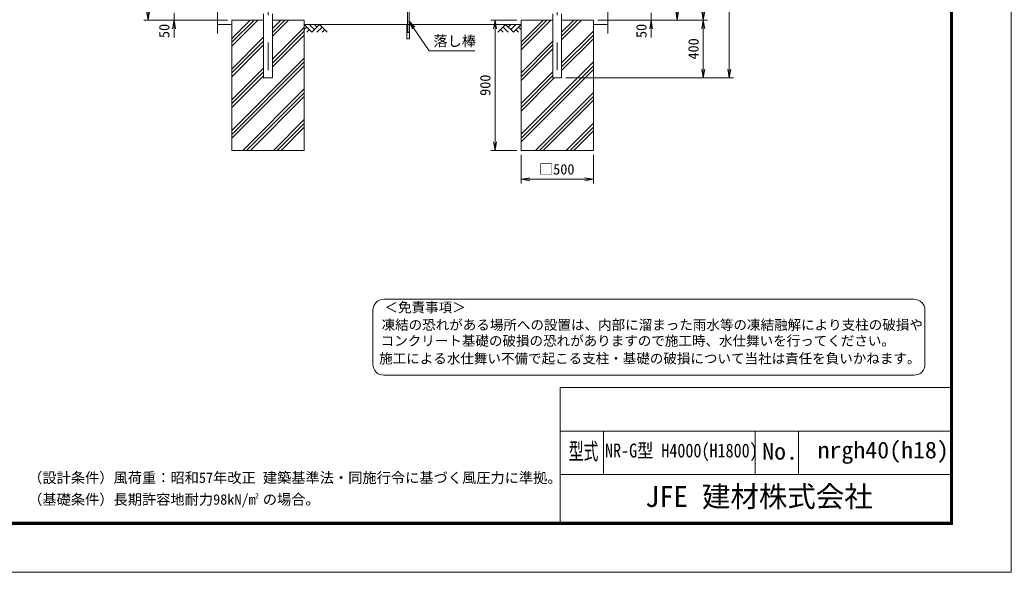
# Model space of a CAD drawing. Units: millimetres, scale not verified. Extents: x -6300 to 6300, y -4455 to 4455.
# Drawn here: x -556 to 6300, y -4455 to -639 of the extents above; entities that cross this region are included whole.
import ezdxf
from ezdxf.enums import TextEntityAlignment as Align

# ---------------------------------------------------------------- set-up
doc = ezdxf.new("R2010")
doc.units = ezdxf.units.MM
doc.header["$LTSCALE"] = 30
doc.linetypes.add('USER1', pattern=[50.8, 31.75, -6.35, 6.35, -6.35])
for name, color, linetype, lineweight in [('0-0_D-TTL-TXT', 7, 'Continuous', 13), ('0-1_D-BMK', 2, 'USER1', 13), ('0-2_D-STR1', 1, 'Continuous', 18), ('0-3_D-STR3', 3, 'Continuous', 13), ('0-4_D-DCR-HCH', 7, 'Continuous', 9), ('0-5_D-BGD', 7, 'Continuous', 9), ('0-6_D-STR4', 7, 'Continuous', 9), ('0-7_D-STR-DIM', 7, 'Continuous', 9), ('0-8_0', 7, 'Continuous', 9), ('0-A_D-STR-TXT', 7, 'Continuous', 9), ('0-B_D-TTL', 7, 'Continuous', 9)]:
    doc.layers.add(name, color=color, linetype=linetype, lineweight=lineweight)
doc.styles.add('ＭＳ ゴシック', font='')
doc.styles.get('ＭＳ ゴシック').set_extended_font_data('MS Gothic')

# ---------------------------------------------------------------- blocks, each defined once
blk = doc.blocks.new('_Open')
at = {"layer": '0-8_0'}
blk.add_line((-30, 5), (0, 0), dxfattribs=at)
blk.add_lwpolyline([(-30, -5), (0, 0), (-30, 0)], dxfattribs=at)

msp = doc.modelspace()

# ---------------------------------------------------------------- linework, layer by layer
at = {"layer": '0-0_D-TTL-TXT', "color": 2}
for p, q in [((5628.64, -2569.05), (1960.31, -2569.05)), ((1885.31, -2644.05), (1885.31, -3019.05)), ((5703.64, -3019.05), (5703.64, -2644.05)), ((1960.31, -3094.05), (5628.64, -3094.05))]:
    msp.add_line(p, q, dxfattribs=at)
for centre, start, end in [((1960.31, -2644.05), 90, 180), ((5628.64, -2644.05), 0, 90), ((1960.31, -3019.05), 180, 270), ((5628.64, -3019.05), 270, 0)]:
    msp.add_arc(centre, 75, start, end, dxfattribs=at)
at = {"layer": '0-1_D-BMK'}
for p, q in [((1160.26, 3394.82), (1160.26, -1050.99)), ((3160.26, 3394.82), (3160.26, -1050.99))]:
    msp.add_line(p, q, dxfattribs=at)
at = {"layer": '0-2_D-STR1'}
for p, q in [((1130.01, -596.32), (1130.01, -1040.42)), ((1190.51, -596.32), (1190.51, -1040.42)), ((3130.01, -596.32), (3130.01, -1040.42)), ((3190.51, -596.32), (3190.51, -1040.42)), ((1130.01, -1040.42), (1190.51, -1040.42)), ((3130.01, -1040.42), (3190.51, -1040.42))]:
    msp.add_line(p, q, dxfattribs=at)
at = {"layer": '0-3_D-STR3'}
for p, q in [((2123.86, -474.42), (2123.86, -723.42)), ((2135.86, -474.42), (2135.86, -723.42)), ((2120.31, -670.42), (2120.31, -770.42)), ((2125.86, -725.42), (2123.86, -723.42)), ((2125.86, -725.42), (2133.86, -725.42))]:
    msp.add_line(p, q, dxfattribs=at)
for points in [[(2139.41, -670.42), (2139.41, -770.42), (2120.31, -770.42)], [(2123.86, -723.42), (2135.86, -723.42), (2133.86, -725.42)]]:
    msp.add_lwpolyline(points, dxfattribs=at)
at = {"layer": '0-4_D-DCR-HCH'}
for p, q in [((910.26, -820.01), (1089.85, -640.42)), ((910.26, -793.5), (1063.34, -640.42)), ((910.26, -766.98), (1036.82, -640.42)), ((1190.51, -751.9), (1301.99, -640.42)), ((1190.51, -725.38), (1275.47, -640.42)), ((1190.51, -698.86), (1248.95, -640.42)), ((1463.47, -723.63), (1410.26, -670.42)), ((1481.21, -705.89), (1445.73, -670.42)), ((1516.68, -670.42), (1463.47, -723.63)), ((1499.04, -688.25), (1481.21, -670.42)), ((1516.68, -670.42), (1569.89, -723.63)), ((2803.83, -670.42), (2750.62, -723.63)), ((2803.83, -670.42), (2857.05, -723.63)), ((2821.57, -688.16), (2839.31, -670.42)), ((2839.31, -705.89), (2874.78, -670.42)), ((2857.05, -723.63), (2910.26, -670.42)), ((2910.26, -845.67), (3115.51, -640.42)), ((2910.26, -819.16), (3089, -640.42)), ((2910.26, -792.64), (3062.48, -640.42)), ((3190.51, -777.56), (3327.65, -640.42)), ((3190.51, -751.04), (3301.13, -640.42)), ((3190.51, -724.52), (3274.61, -640.42)), ((1190.51, -911), (1410.26, -691.25)), ((1190.51, -937.51), (1410.26, -717.76)), ((1190.51, -964.03), (1410.26, -744.28)), ((1428, -688.16), (1410.26, -705.81)), ((1445.73, -705.89), (1427.91, -723.63)), ((1534.42, -688.16), (1498.78, -723.63)), ((1552.16, -705.89), (1534.34, -723.63)), ((2768.36, -705.89), (2786.18, -723.63)), ((2786.1, -688.16), (2821.73, -723.63)), ((2874.78, -705.89), (2892.6, -723.63)), ((2892.52, -688.16), (2910.26, -705.81)), ((3190.51, -936.66), (3410.26, -716.91)), ((3190.51, -963.17), (3410.26, -743.42)), ((910.26, -979.11), (1130.01, -759.36)), ((910.26, -1005.63), (1130.01, -785.88)), ((910.26, -1032.15), (1130.01, -812.4)), ((2910.26, -1004.77), (3130.01, -785.02)), ((2910.26, -1031.29), (3130.01, -811.54)), ((3190.51, -989.69), (3410.26, -769.94)), ((2910.26, -1057.81), (3130.01, -838.06)), ((910.26, -1403.38), (1410.26, -903.38)), ((910.26, -1429.89), (1410.26, -929.89)), ((910.26, -1456.41), (1410.26, -956.41)), ((2910.26, -1429.04), (3410.26, -929.04)), ((2910.26, -1455.55), (3410.26, -955.55)), ((910.26, -1191.25), (1130.01, -971.5)), ((910.26, -1217.76), (1130.01, -998.01)), ((910.26, -1244.28), (1130.01, -1024.53)), ((2910.26, -1482.07), (3410.26, -982.07)), ((2910.26, -1216.91), (3130.01, -997.16)), ((2910.26, -1243.42), (3130.01, -1023.67)), ((2910.26, -1269.94), (3139.78, -1040.42)), ((985.35, -1540.42), (1410.26, -1115.51)), ((1011.86, -1540.42), (1410.26, -1142.03)), ((3011.01, -1540.42), (3410.26, -1141.17)), ((1038.38, -1540.42), (1410.26, -1168.54)), ((3037.53, -1540.42), (3410.26, -1167.69)), ((3064.04, -1540.42), (3410.26, -1194.2)), ((1197.48, -1540.42), (1410.26, -1327.64)), ((1224, -1540.42), (1410.26, -1354.16)), ((3223.14, -1540.42), (3410.26, -1353.3)), ((1250.51, -1540.42), (1410.26, -1380.67)), ((3249.66, -1540.42), (3410.26, -1379.82)), ((3276.17, -1540.42), (3410.26, -1406.33)), ((1409.61, -1540.42), (1410.26, -1539.77))]:
    msp.add_line(p, q, dxfattribs=at)
at = {"layer": '0-5_D-BGD'}
for p, q in [((810.26, -670.42), (910.26, -670.42)), ((1410.26, -670.42), (2910.26, -670.42)), ((3410.26, -670.42), (3510.26, -670.42))]:
    msp.add_line(p, q, dxfattribs=at)
at = {"layer": '0-6_D-STR4'}
for p, q in [((910.26, -640.42), (910.26, -1540.42)), ((910.26, -640.42), (1130.01, -640.42)), ((1190.51, -640.42), (1410.26, -640.42)), ((1410.26, -640.42), (1410.26, -1540.42)), ((2910.26, -640.42), (2910.26, -1540.42)), ((3130.01, -640.42), (2910.26, -640.42)), ((3410.26, -640.42), (3190.51, -640.42)), ((3410.26, -640.42), (3410.26, -1540.42)), ((910.26, -1540.42), (1410.26, -1540.42)), ((2910.26, -1540.42), (3410.26, -1540.42))]:
    msp.add_line(p, q, dxfattribs=at)
at = {"layer": '0-7_D-STR-DIM'}
for p, q in [((4350.26, -980.42), (4350.26, 3299.58)), ((810.26, -733.42), (810.26, 1358.93)), ((3510.26, -733.42), (3510.26, 1358.93)), ((510.26, -640.42), (510.26, -590.42)), ((3810.26, -640.42), (3810.26, -590.42)), ((880.26, -640.42), (300.26, -640.42)), ((880.26, -640.42), (480.26, -640.42)), ((2880.26, -640.42), (2700.26, -640.42)), ((3440.26, -640.42), (3840.26, -640.42)), ((3440.26, -640.42), (4200.26, -640.42)), ((3440.26, -640.42), (4200.26, -640.42)), ((3440.26, -640.42), (4020.26, -640.42)), ((510.26, -700.42), (510.26, -760.42)), ((2730.26, -700.42), (2730.26, -1480.42)), ((3810.26, -700.42), (3810.26, -760.42)), ((4170.26, -700.42), (4170.26, -980.42)), ((3220.51, -1040.42), (4380.26, -1040.42)), ((3220.51, -1040.42), (4200.26, -1040.42)), ((2880.26, -1540.42), (2700.26, -1540.42)), ((2910.26, -1570.42), (2910.26, -1770.42)), ((3410.26, -1570.42), (3410.26, -1770.42)), ((2970.26, -1740.42), (3350.26, -1740.42))]:
    msp.add_line(p, q, dxfattribs=at)
at = {"layer": '0-A_D-STR-TXT'}
msp.add_lwpolyline([(2591.63, -853.72), (2275.14, -853.72), (2134.26, -647.52)], dxfattribs=at)
at = {"layer": '0-B_D-TTL'}
for p, q in [((3180, -3180), (3180, -4110)), ((3180, -3180), (5880, -3180)), ((3180, -3480), (5880, -3480)), ((3480, -3480), (3480, -3780)), ((4530, -3480), (4530, -3780)), ((4830, -3480), (4830, -3780)), ((3180, -3780), (5880, -3780))]:
    msp.add_line(p, q, dxfattribs=at)
at = {"layer": '0-B_D-TTL', "color": 2, "lineweight": 18}
msp.add_lwpolyline([(-6300, 4455), (6300, 4455), (6300, -4455), (-6300, -4455)], close=True, dxfattribs=at)
at = {"layer": '0-B_D-TTL'}
for points in [[(-5895, 4125), (5895, 4125), (5895, -4125), (-5895, -4125)], [(-5891.25, 4121.25), (5891.25, 4121.25), (5891.25, -4121.25), (-5891.25, -4121.25)], [(-5887.5, 4117.5), (5887.5, 4117.5), (5887.5, -4117.5), (-5887.5, -4117.5)], [(-5883.75, 4113.75), (5883.75, 4113.75), (5883.75, -4113.75), (-5883.75, -4113.75)], [(-5880, 4110), (5880, 4110), (5880, -4110), (-5880, -4110)]]:
    msp.add_lwpolyline(points, close=True, dxfattribs=at)

# ---------------------------------------------------------------- block references
at = {"layer": '0-7_D-STR-DIM', "xscale": 2, "yscale": 2}
for p, rotation in [((330.26, -640.42), 270), ((3990.26, -640.42), 270), ((4170.26, -640.42), 270), ((510.26, -640.42), 90), ((2730.26, -640.42), 90), ((3810.26, -640.42), 90), ((4170.26, -640.42), 90), ((4170.26, -1040.42), 270), ((4350.26, -1040.42), 270), ((2730.26, -1540.42), 270), ((2910.26, -1740.42), 180)]:
    msp.add_blockref('_Open', p, dxfattribs=dict(at, rotation=rotation))
msp.add_blockref('_Open', (3410.26, -1740.42), dxfattribs=at)
at = {"layer": '0-A_D-STR-TXT', "xscale": 2, "yscale": 2, "rotation": 124.33966}
msp.add_blockref('_Open', (2133.14, -645.86), dxfattribs=at)

# ---------------------------------------------------------------- texts
at = {"layer": '0-0_D-TTL-TXT', "style": 'ＭＳ ゴシック'}
for s, height, p in [('＜免責事項＞ \u3000\u3000', 68.62, (1965.87, -2680.32)), ('凍結の恐れがある場所への設置は、内部に溜まった雨水等の凍結融解により支柱の破損や', 68.62, (1945.59, -2801.06)), ('コンクリート基礎の破損の恐れがありますので施工時、水仕舞いを行ってください。', 68.62, (1939.42, -2911.2)), ('施工による水仕舞い不備で起こる支柱・基礎の破損について当社は責任を負いかねます。 ', 68.62, (1928.93, -3033.44)), ('（設計条件）風荷重：昭和57年改正 建築基準法・同施行令に基づく風圧力に準拠。', 72.14, (-498.67, -3860.4)), ('JFE 建材株式会社', 144.3, (3768.57, -4047.76)), ('（基礎条件）長期許容地耐力98kN/m の場合。', 72.14, (-498.67, -4010.4)), ('2', 36.07, (1069.53, -3956.69))]:
    msp.add_text(s, height=height, dxfattribs=at).set_placement(p, align=Align.BOTTOM_LEFT)
for s, height, width, p in [('型式', 115.5, 0.65, (3240.4, -3712.2)), ('NR-G型 H4000(H1800)', 96.11, 0.85, (3491, -3691.36)), ('No.', 115.5, 1.05, (4578, -3712.2)), ('nrgh40(h18)', 115.5, 1.05, (4961, -3703.63))]:
    msp.add_text(s, height=height, dxfattribs=dict(at, width=width)).set_placement(p, align=Align.BOTTOM_LEFT)
at = {"layer": '0-7_D-STR-DIM', "style": 'ＭＳ ゴシック'}
for s, p in [('50', (500.14, -764.36)), ('50', (3800.14, -764.36)), ('400', (4160.14, -913.17)), ('900', (2720.14, -1164.11))]:
    msp.add_text(s, height=72.14, rotation=90, dxfattribs=at).set_placement(p, align=Align.BOTTOM_LEFT)
msp.add_text('□500', height=72.14, dxfattribs=at).set_placement((3034.03, -1728.79), align=Align.BOTTOM_LEFT)
at = {"layer": '0-A_D-STR-TXT', "style": 'ＭＳ ゴシック'}
msp.add_text('落し棒', height=72.14, dxfattribs=at).set_placement((2303.81, -843.13), align=Align.BOTTOM_LEFT)

doc.saveas('drawing.dxf')
